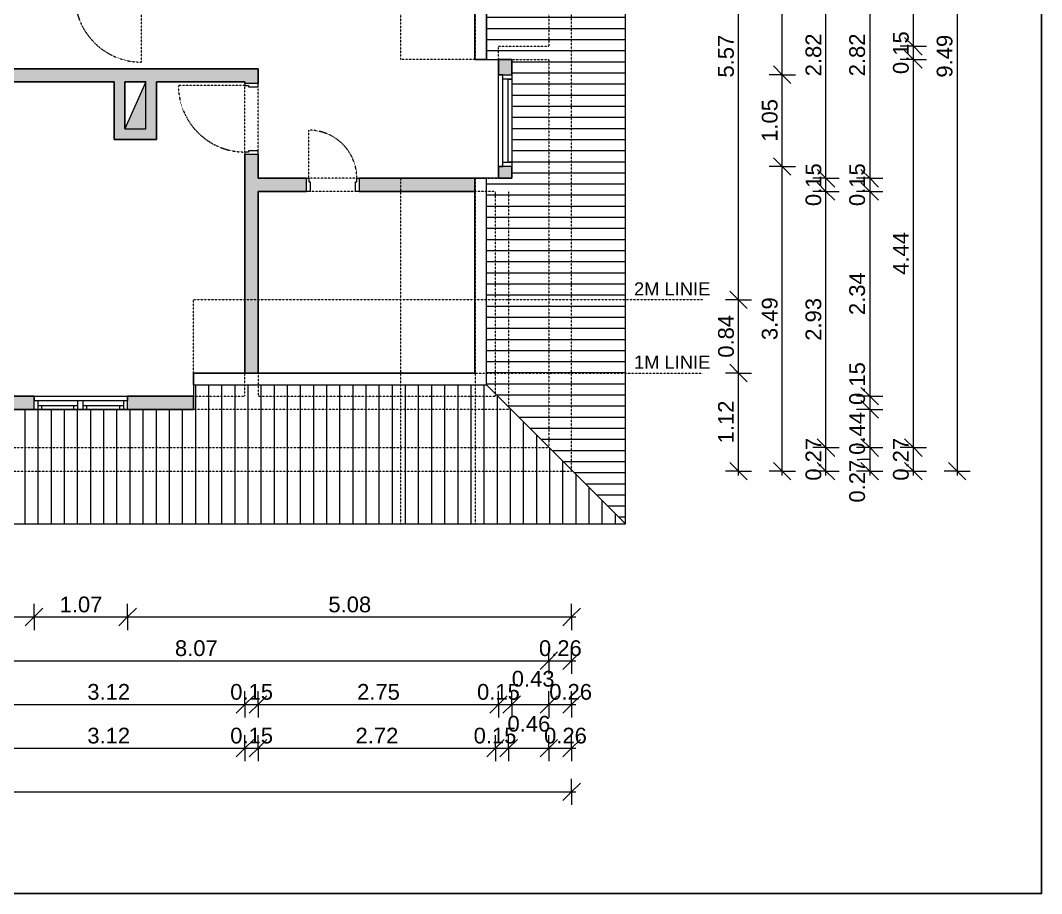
# Model space of a CAD drawing. Header units: metres. Extents: x -21 to 15208, y -63 to 7094.
# Drawn here: x 8015 to 9183, y 993 to 1992 of the extents above; entities that cross this region are included whole.
import ezdxf

# ---------------------------------------------------------------- set-up
doc = ezdxf.new("R2010")
doc.units = ezdxf.units.M
doc.header["$LTSCALE"] = 50
doc.linetypes.add('Dash 1_5', pattern=[0.0012, 0.0006, -0.0006])
doc.linetypes.add('Dash dot', pattern=[0.005, 0.002, -0.0015, 0, -0.0015])
for name, color, linetype, lineweight in [('A-ANNO-DIMS', 250, 'Continuous', 5), ('A-DETL', 250, 'Continuous', 9), ('A-DETL-GENF', 250, 'Continuous', 13), ('A-DETL-THIN', 250, 'Continuous', 9), ('A-DOOR-FRAM', 250, 'Continuous', 9), ('A-GLAZ', 250, 'Continuous', 9), ('A-ROOF', 250, 'Continuous', 9), ('I-WALL', 250, 'Continuous', 9)]:
    doc.layers.add(name, color=color, linetype=linetype, lineweight=lineweight)
doc.layers.add('A-WALL-PATT', color=7, linetype='Continuous', lineweight=9, true_color=0x3c424d)
doc.layers.add('ADS_Beschriftung', color=6, linetype='Continuous')
doc.layers.add('ADS_Flächen', color=82, linetype='Continuous', plot=False)
doc.styles.add('Arial', font='arial.ttf')

# ---------------------------------------------------------------- blocks, each defined once
blk = doc.blocks.new('025_E-Window Two Panel - 1100 3-8105831-04 2_ Obergeschoss')
at = {"layer": 'A-GLAZ'}
for p, q in [((-53.5, 2.5), (53.5, 2.5)), ((-53.5, -7.5), (-53.5, 2.5)), ((-53.5, 2.5), (53.5, 2.5)), ((-49, -7.5), (-49, 2.5)), ((-3.5, -7.5), (-3.5, 2.5)), ((2.5, -7.5), (2.5, 2.5)), ((49, -7.5), (49, 2.5)), ((53.5, -7.5), (53.5, 2.5)), ((53.5, -7.5), (-53.5, -7.5)), ((-53.5, -7.5), (53.5, -7.5)), ((-49, -3), (-3.5, -3)), ((-44.5, -7.5), (-44.5, -3)), ((-44.5, -3), (-8, -3)), ((-44.5, -7.5), (-8, -7.5)), ((-8, -7.5), (-8, -3)), ((2.5, -3), (49, -3)), ((6, -7.5), (43.5, -7.5)), ((7, -7.5), (7, -3)), ((7, -3), (44.5, -3)), ((44.5, -7.5), (44.5, -3))]:
    blk.add_line(p, q, dxfattribs=at)
blk = doc.blocks.new('A_Fixed - 1050-8106264-04 2_ Obergeschoss')
at = {"layer": 'A-GLAZ', "lineweight": 13}
for p, q in [((-52.8, 2.5), (-47.8, 2.5)), ((-52.8, -7.5), (-52.8, 2.5)), ((-47.8, 2.5), (-47.8, -7.5)), ((-47.8, 2.5), (47.2, 2.5)), ((47.2, 2.5), (52.2, 2.5)), ((47.2, -7.5), (47.2, 2.5)), ((52.2, 2.5), (52.2, -7.5)), ((-47.8, -7.5), (-52.8, -7.5)), ((-47.8, -3.5), (47.2, -3.5)), ((-47.8, -7.5), (-47.8, -3.5)), ((47.2, -7.5), (-47.8, -7.5)), ((47.2, -3.5), (47.2, -7.5)), ((52.2, -7.5), (47.2, -7.5))]:
    blk.add_line(p, q, dxfattribs=at)

msp = doc.modelspace()

# ---------------------------------------------------------------- hatches: boundary and pattern name
at = {"layer": 'A-DETL-GENF'}
msp.add_hatch(color=256, dxfattribs=at).paths.add_polyline_path([(8134.6209, 1867.8943), (8158.7244, 1867.8943), (8158.7244, 1921.5585), (8144.689, 1890.3099)])
at = {"layer": 'A-DETL-THIN'}
h = msp.add_hatch(dxfattribs=at)
h.set_pattern_fill('ANSI31', color=256, scale=4, angle=315, style=0)
h.set_pattern_definition([(0, (0, -1801.845), (3e-15, 12.7), [])])
h.paths.add_polyline_path([(8707.0708, 1416.3052), (8707.0708, 2485.3052), (8548.1095, 2326.3439), (8548.1095, 1947.3427), (8577.0686, 1947.3427), (8577.0686, 1811.3721), (8548.1095, 1811.3721), (8548.1095, 1575.2666), (8653.4273, 1469.9487)])
h = msp.add_hatch(dxfattribs=at)
h.set_pattern_fill('FP_4', color=256, style=0, pattern_type=2)
h.set_pattern_definition([(90, (7600.663, 791.577), (-15, 9e-16), [])])
h.paths.add_polyline_path([(8707.0708, 1416.3052), (8548.1095, 1575.2666), (8213.3553, 1575.2666), (8213.3553, 1547.1011), (7758.8553, 1547.1011), (7758.8553, 1575.2666), (7378.4649, 1575.2666), (7219.5035, 1416.3052), (8653.4273, 1416.3052)])
at = {"layer": 'A-WALL-PATT'}
h = msp.add_hatch(color=256, dxfattribs=at)
h.paths.add_polyline_path([(8577.0686, 1811.3721), (8577.0686, 1824.8574), (8562.0686, 1824.8574), (8562.0686, 1811.3721), (8567.0686, 1811.3721)])
h.paths.add_polyline_path([(8577.0686, 1929.8574), (8577.0686, 1947.3427), (8562.0686, 1947.3427), (8562.0686, 1929.8574), (8567.0686, 1929.8574)])
h = msp.add_hatch(color=256, dxfattribs=at)
h.paths.add_polyline_path([(8286.9824, 1921.5585), (8286.9824, 1936.5585), (7943.5686, 1936.5585), (7943.5686, 1921.5585), (8271.9824, 1921.5585)])
h.paths.add_polyline_path([(7863.5686, 1921.5585), (7863.5686, 1936.5585), (7812.9235, 1936.5585), (7812.9235, 1929.0585), (7807.9235, 1929.0585), (7807.9235, 1921.5585)])
for points in [[(8134.6209, 1867.8943), (8134.6209, 1921.5585), (8122.6209, 1921.5585), (8122.6209, 1867.8943)], [(8170.7244, 1855.8943), (8170.7244, 1921.5585), (8158.7244, 1921.5585), (8158.7244, 1855.8943)], [(8134.6209, 1855.8943), (8158.7244, 1855.8943), (8158.7244, 1867.8943), (8122.6209, 1867.8943), (8122.6209, 1855.8943)]]:
    msp.add_hatch(color=256, dxfattribs=at).paths.add_polyline_path(points)
h = msp.add_hatch(color=256, dxfattribs=at)
h.paths.add_polyline_path([(8286.9824, 1588.3207), (8286.9824, 1838.8721), (8271.9824, 1838.8721), (8271.9824, 1588.3207)])
h.paths.add_polyline_path([(8275.9824, 1919.8721), (8286.9824, 1919.8721), (8286.9824, 1921.5585), (8271.9824, 1921.5585), (8271.9824, 1919.8721)])
h = msp.add_hatch(color=256, dxfattribs=at)
h.paths.add_polyline_path([(8535.0554, 1796.3721), (8535.0554, 1811.3721), (8402.4824, 1811.3721), (8402.4824, 1796.3721)])
h.paths.add_polyline_path([(8286.9824, 1796.3721), (8342.4824, 1796.3721), (8342.4824, 1811.3721), (8286.9824, 1811.3721), (8286.9824, 1807.3721)])
h = msp.add_hatch(color=256, dxfattribs=at)
h.paths.add_polyline_path([(8213.3553, 1547.1011), (8213.3553, 1562.1011), (8137.8553, 1562.1011), (8137.8553, 1547.1011)])
h.paths.add_polyline_path([(8030.8553, 1547.1011), (8030.8553, 1562.1011), (7942.5686, 1562.1011), (7942.5686, 1547.1011)])
h.paths.add_polyline_path([(7832.5686, 1547.1011), (7832.5686, 1562.1011), (7758.8553, 1562.1011), (7758.8553, 1547.1011)])

# ---------------------------------------------------------------- linework, layer by layer
at = {"layer": 'A-ANNO-DIMS', "lineweight": 9}
for p, q in [((8886.4533, 1929.8574), (8886.4533, 2430.3052)), ((9086.4533, 2430.3052), (9086.4533, 1471.3052)), ((8836.4533, 1672.3173), (8836.4533, 2229.3798)), ((8936.4533, 1811.3721), (8936.4533, 2093.2655)), ((8986.4533, 2093.2655), (8986.4533, 1811.3721)), ((9036.4533, 1962.3427), (9036.4533, 2093.2655)), ((9036.4533, 1962.3427), (9021.4533, 1962.3427)), ((9036.4533, 1962.3427), (9021.4533, 1962.3427)), ((9036.4533, 1962.3427), (9026.4533, 1972.3427)), ((9036.4533, 1962.3427), (9026.4533, 1972.3427)), ((9036.4533, 1947.3427), (9036.4533, 1962.3427)), ((9036.4533, 1962.3427), (9046.4533, 1952.3427)), ((9036.4533, 1962.3427), (9051.4533, 1962.3427)), ((9036.4533, 1962.3427), (9046.4533, 1952.3427)), ((9036.4533, 1962.3427), (9051.4533, 1962.3427)), ((9036.4533, 1947.3427), (9026.4533, 1957.3427)), ((9036.4533, 1947.3427), (9026.4533, 1957.3427)), ((8886.4533, 1929.8574), (8876.4533, 1939.8574)), ((8886.4533, 1929.8574), (8876.4533, 1939.8574)), ((9036.4533, 1947.3427), (9021.4533, 1947.3427)), ((9036.4533, 1947.3427), (9021.4533, 1947.3427)), ((9036.4533, 1503.3052), (9036.4533, 1947.3427)), ((9036.4533, 1947.3427), (9046.4533, 1937.3427)), ((9036.4533, 1947.3427), (9051.4533, 1947.3427)), ((9036.4533, 1947.3427), (9046.4533, 1937.3427)), ((9036.4533, 1947.3427), (9051.4533, 1947.3427)), ((8886.4533, 1929.8574), (8871.4533, 1929.8574)), ((8886.4533, 1929.8574), (8871.4533, 1929.8574)), ((8886.4533, 1824.8574), (8886.4533, 1929.8574)), ((8886.4533, 1929.8574), (8896.4533, 1919.8574)), ((8886.4533, 1929.8574), (8901.4533, 1929.8574)), ((8886.4533, 1929.8574), (8896.4533, 1919.8574)), ((8886.4533, 1929.8574), (8901.4533, 1929.8574)), ((8886.4533, 1824.8574), (8876.4533, 1834.8574)), ((8886.4533, 1824.8574), (8876.4533, 1834.8574)), ((8886.4533, 1824.8574), (8871.4533, 1824.8574)), ((8886.4533, 1824.8574), (8871.4533, 1824.8574)), ((8886.4533, 1471.3052), (8886.4533, 1824.8574)), ((8886.4533, 1824.8574), (8896.4533, 1814.8574)), ((8886.4533, 1824.8574), (8901.4533, 1824.8574)), ((8886.4533, 1824.8574), (8896.4533, 1814.8574)), ((8886.4533, 1824.8574), (8901.4533, 1824.8574)), ((8936.4533, 1811.3721), (8921.4533, 1811.3721)), ((8936.4533, 1811.3721), (8921.4533, 1811.3721)), ((8936.4533, 1811.3721), (8926.4533, 1821.3721)), ((8936.4533, 1811.3721), (8926.4533, 1821.3721)), ((8936.4533, 1796.3721), (8936.4533, 1811.3721)), ((8936.4533, 1811.3721), (8946.4533, 1801.3721)), ((8936.4533, 1811.3721), (8951.4533, 1811.3721)), ((8936.4533, 1811.3721), (8946.4533, 1801.3721)), ((8936.4533, 1811.3721), (8951.4533, 1811.3721)), ((8986.4533, 1811.3721), (8971.4533, 1811.3721)), ((8986.4533, 1811.3721), (8971.4533, 1811.3721)), ((8986.4533, 1811.3721), (8976.4533, 1821.3721)), ((8986.4533, 1811.3721), (8976.4533, 1821.3721)), ((8986.4533, 1811.3721), (8996.4533, 1801.3721)), ((8986.4533, 1811.3721), (9001.4533, 1811.3721)), ((8986.4533, 1811.3721), (8986.4533, 1796.3721)), ((8986.4533, 1811.3721), (8996.4533, 1801.3721)), ((8986.4533, 1811.3721), (9001.4533, 1811.3721)), ((8936.4533, 1796.3721), (8926.4533, 1806.3721)), ((8936.4533, 1796.3721), (8926.4533, 1806.3721)), ((8986.4533, 1796.3721), (8976.4533, 1806.3721)), ((8986.4533, 1796.3721), (8976.4533, 1806.3721)), ((8936.4533, 1796.3721), (8921.4533, 1796.3721)), ((8936.4533, 1796.3721), (8921.4533, 1796.3721)), ((8936.4533, 1503.3052), (8936.4533, 1796.3721)), ((8936.4533, 1796.3721), (8946.4533, 1786.3721)), ((8936.4533, 1796.3721), (8951.4533, 1796.3721)), ((8936.4533, 1796.3721), (8946.4533, 1786.3721)), ((8936.4533, 1796.3721), (8951.4533, 1796.3721)), ((8986.4533, 1796.3721), (8971.4533, 1796.3721)), ((8986.4533, 1796.3721), (8971.4533, 1796.3721)), ((8986.4533, 1796.3721), (8996.4533, 1786.3721)), ((8986.4533, 1796.3721), (9001.4533, 1796.3721)), ((8986.4533, 1796.3721), (8986.4533, 1562.1011)), ((8986.4533, 1796.3721), (8996.4533, 1786.3721)), ((8986.4533, 1796.3721), (9001.4533, 1796.3721)), ((8836.4533, 1672.3173), (8826.4533, 1682.3173)), ((8836.4533, 1672.3173), (8826.4533, 1682.3173)), ((8836.4533, 1672.3173), (8821.4533, 1672.3173)), ((8836.4533, 1672.3173), (8821.4533, 1672.3173)), ((8836.4533, 1588.5752), (8836.4533, 1672.3173)), ((8836.4533, 1672.3173), (8846.4533, 1662.3173)), ((8836.4533, 1672.3173), (8851.4533, 1672.3173)), ((8836.4533, 1672.3173), (8846.4533, 1662.3173)), ((8836.4533, 1672.3173), (8851.4533, 1672.3173)), ((8836.4533, 1588.5752), (8821.4533, 1588.5752)), ((8836.4533, 1588.5752), (8821.4533, 1588.5752)), ((8836.4533, 1588.5752), (8826.4533, 1598.5752)), ((8836.4533, 1588.5752), (8826.4533, 1598.5752)), ((8836.4533, 1471.3052), (8836.4533, 1588.5752)), ((8836.4533, 1588.5752), (8846.4533, 1578.5752)), ((8836.4533, 1588.5752), (8851.4533, 1588.5752)), ((8836.4533, 1588.5752), (8846.4533, 1578.5752)), ((8836.4533, 1588.5752), (8851.4533, 1588.5752)), ((8986.4533, 1562.1011), (8976.4533, 1572.1011)), ((8986.4533, 1562.1011), (8976.4533, 1572.1011)), ((8986.4533, 1562.1011), (8971.4533, 1562.1011)), ((8986.4533, 1562.1011), (8971.4533, 1562.1011)), ((8986.4533, 1547.1011), (8976.4533, 1557.1011)), ((8986.4533, 1547.1011), (8976.4533, 1557.1011)), ((8986.4533, 1562.1011), (8996.4533, 1552.1011)), ((8986.4533, 1562.1011), (9001.4533, 1562.1011)), ((8986.4533, 1562.1011), (8986.4533, 1547.1011)), ((8986.4533, 1562.1011), (8996.4533, 1552.1011)), ((8986.4533, 1562.1011), (9001.4533, 1562.1011)), ((8986.4533, 1547.1011), (8971.4533, 1547.1011)), ((8986.4533, 1547.1011), (8971.4533, 1547.1011)), ((8986.4533, 1547.1011), (8996.4533, 1537.1011)), ((8986.4533, 1547.1011), (9001.4533, 1547.1011)), ((8986.4533, 1547.1011), (8986.4533, 1503.3052)), ((8986.4533, 1547.1011), (8996.4533, 1537.1011)), ((8986.4533, 1547.1011), (9001.4533, 1547.1011)), ((8936.4533, 1503.3052), (8926.4533, 1513.3052)), ((8936.4533, 1503.3052), (8926.4533, 1513.3052)), ((8986.4533, 1503.3052), (8976.4533, 1513.3052)), ((8986.4533, 1503.3052), (8976.4533, 1513.3052)), ((9036.4533, 1503.3052), (9026.4533, 1513.3052)), ((9036.4533, 1503.3052), (9026.4533, 1513.3052)), ((8936.4533, 1503.3052), (8921.4533, 1503.3052)), ((8936.4533, 1503.3052), (8921.4533, 1503.3052)), ((8936.4533, 1471.3052), (8936.4533, 1503.3052)), ((8936.4533, 1503.3052), (8946.4533, 1493.3052)), ((8936.4533, 1503.3052), (8951.4533, 1503.3052)), ((8936.4533, 1503.3052), (8946.4533, 1493.3052)), ((8936.4533, 1503.3052), (8951.4533, 1503.3052)), ((8986.4533, 1503.3052), (8971.4533, 1503.3052)), ((8986.4533, 1503.3052), (8971.4533, 1503.3052)), ((8986.4533, 1503.3052), (8996.4533, 1493.3052)), ((8986.4533, 1503.3052), (9001.4533, 1503.3052)), ((8986.4533, 1503.3052), (8986.4533, 1471.3052)), ((8986.4533, 1503.3052), (8996.4533, 1493.3052)), ((8986.4533, 1503.3052), (9001.4533, 1503.3052)), ((9036.4533, 1503.3052), (9021.4533, 1503.3052)), ((9036.4533, 1503.3052), (9021.4533, 1503.3052)), ((9036.4533, 1471.3052), (9036.4533, 1503.3052)), ((9036.4533, 1503.3052), (9046.4533, 1493.3052)), ((9036.4533, 1503.3052), (9051.4533, 1503.3052)), ((9036.4533, 1503.3052), (9046.4533, 1493.3052)), ((9036.4533, 1503.3052), (9051.4533, 1503.3052)), ((8836.4533, 1476.3052), (8826.4533, 1486.3052)), ((8886.4533, 1476.3052), (8876.4533, 1486.3052)), ((8936.4533, 1476.3052), (8926.4533, 1486.3052)), ((8986.4533, 1476.3052), (8976.4533, 1486.3052)), ((9036.4533, 1476.3052), (9026.4533, 1486.3052)), ((9086.4533, 1476.3052), (9076.4533, 1486.3052)), ((8836.4533, 1476.3052), (8821.4533, 1476.3052)), ((8836.4533, 1476.3052), (8846.4533, 1466.3052)), ((8836.4533, 1476.3052), (8851.4533, 1476.3052)), ((8886.4533, 1476.3052), (8871.4533, 1476.3052)), ((8886.4533, 1476.3052), (8896.4533, 1466.3052)), ((8886.4533, 1476.3052), (8901.4533, 1476.3052)), ((8936.4533, 1476.3052), (8921.4533, 1476.3052)), ((8936.4533, 1476.3052), (8946.4533, 1466.3052)), ((8936.4533, 1476.3052), (8951.4533, 1476.3052)), ((8986.4533, 1476.3052), (8971.4533, 1476.3052)), ((8986.4533, 1476.3052), (8996.4533, 1466.3052)), ((8986.4533, 1476.3052), (9001.4533, 1476.3052)), ((9036.4533, 1476.3052), (9021.4533, 1476.3052)), ((9036.4533, 1476.3052), (9046.4533, 1466.3052)), ((9036.4533, 1476.3052), (9051.4533, 1476.3052)), ((9086.4533, 1476.3052), (9071.4533, 1476.3052)), ((9086.4533, 1476.3052), (9096.4533, 1466.3052)), ((9086.4533, 1476.3052), (9101.4533, 1476.3052)), ((8030.8553, 1309.594), (8030.8553, 1324.594)), ((8030.8553, 1309.594), (8030.8553, 1324.594)), ((8137.8553, 1309.594), (8137.8553, 1324.594)), ((8137.8553, 1309.594), (8137.8553, 1324.594)), ((8645.5708, 1309.594), (8645.5708, 1324.594)), ((7942.5686, 1309.594), (8030.8553, 1309.594)), ((8030.8553, 1309.594), (8020.8553, 1299.594)), ((8030.8553, 1309.594), (8020.8553, 1299.594)), ((8030.8553, 1309.594), (8040.8553, 1319.594)), ((8030.8553, 1309.594), (8040.8553, 1319.594)), ((8030.8553, 1309.594), (8030.8553, 1294.594)), ((8030.8553, 1309.594), (8137.8553, 1309.594)), ((8030.8553, 1309.594), (8030.8553, 1294.594)), ((8137.8553, 1309.594), (8127.8553, 1299.594)), ((8137.8553, 1309.594), (8127.8553, 1299.594)), ((8137.8553, 1309.594), (8147.8553, 1319.594)), ((8137.8553, 1309.594), (8147.8553, 1319.594)), ((8137.8553, 1309.594), (8137.8553, 1294.594)), ((8137.8553, 1309.594), (8650.5708, 1309.594)), ((8137.8553, 1309.594), (8137.8553, 1294.594)), ((8645.5708, 1309.594), (8635.5708, 1299.594)), ((8645.5708, 1309.594), (8655.5708, 1319.594)), ((8645.5708, 1309.594), (8645.5708, 1294.594)), ((8619.5708, 1259.594), (8619.5708, 1274.594)), ((8619.5708, 1259.594), (8619.5708, 1274.594)), ((8645.5708, 1259.594), (8645.5708, 1274.594)), ((8619.5708, 1259.594), (8629.5708, 1269.594)), ((8619.5708, 1259.594), (8629.5708, 1269.594)), ((8645.5708, 1259.594), (8655.5708, 1269.594)), ((7812.9235, 1259.594), (8619.5708, 1259.594)), ((8619.5708, 1259.594), (8609.5708, 1249.594)), ((8619.5708, 1259.594), (8609.5708, 1249.594)), ((8619.5708, 1259.594), (8619.5708, 1244.594)), ((8619.5708, 1259.594), (8650.5708, 1259.594)), ((8619.5708, 1259.594), (8619.5708, 1244.594)), ((8645.5708, 1259.594), (8635.5708, 1249.594)), ((8645.5708, 1259.594), (8645.5708, 1244.594)), ((8271.9824, 1209.594), (8271.9824, 1224.594)), ((8271.9824, 1209.594), (8271.9824, 1224.594)), ((8271.9824, 1209.594), (8281.9824, 1219.594)), ((8271.9824, 1209.594), (8281.9824, 1219.594)), ((8286.9824, 1209.594), (8286.9824, 1224.594)), ((8286.9824, 1209.594), (8286.9824, 1224.594)), ((8286.9824, 1209.594), (8296.9824, 1219.594)), ((8286.9824, 1209.594), (8296.9824, 1219.594)), ((8562.0686, 1209.594), (8562.0686, 1224.594)), ((8562.0686, 1209.594), (8562.0686, 1224.594)), ((8562.0686, 1209.594), (8572.0686, 1219.594)), ((8562.0686, 1209.594), (8572.0686, 1219.594)), ((8577.0686, 1209.594), (8577.0686, 1224.594)), ((8577.0686, 1209.594), (8577.0686, 1224.594)), ((8577.0686, 1209.594), (8587.0686, 1219.594)), ((8577.0686, 1209.594), (8587.0686, 1219.594)), ((8619.5708, 1209.594), (8619.5708, 1224.594)), ((8619.5708, 1209.594), (8619.5708, 1224.594)), ((8619.5708, 1209.594), (8629.5708, 1219.594)), ((8619.5708, 1209.594), (8629.5708, 1219.594)), ((8645.5708, 1209.594), (8645.5708, 1224.594)), ((8645.5708, 1209.594), (8655.5708, 1219.594)), ((7960.0686, 1209.594), (8271.9824, 1209.594)), ((8271.9824, 1209.594), (8261.9824, 1199.594)), ((8271.9824, 1209.594), (8261.9824, 1199.594)), ((8271.9824, 1209.594), (8271.9824, 1194.594)), ((8271.9824, 1209.594), (8286.9824, 1209.594)), ((8271.9824, 1209.594), (8271.9824, 1194.594)), ((8286.9824, 1209.594), (8276.9824, 1199.594)), ((8286.9824, 1209.594), (8276.9824, 1199.594)), ((8286.9824, 1209.594), (8286.9824, 1194.594)), ((8286.9824, 1209.594), (8562.0686, 1209.594)), ((8286.9824, 1209.594), (8286.9824, 1194.594)), ((8562.0686, 1209.594), (8552.0686, 1199.594)), ((8562.0686, 1209.594), (8552.0686, 1199.594)), ((8562.0686, 1209.594), (8562.0686, 1194.594)), ((8562.0686, 1209.594), (8577.0686, 1209.594)), ((8562.0686, 1209.594), (8562.0686, 1194.594)), ((8577.0686, 1209.594), (8567.0686, 1199.594)), ((8577.0686, 1209.594), (8567.0686, 1199.594)), ((8577.0686, 1209.594), (8577.0686, 1194.594)), ((8577.0686, 1209.594), (8619.5708, 1209.594)), ((8577.0686, 1209.594), (8577.0686, 1194.594)), ((8619.5708, 1209.594), (8609.5708, 1199.594)), ((8619.5708, 1209.594), (8609.5708, 1199.594)), ((8619.5708, 1209.594), (8619.5708, 1194.594)), ((8619.5708, 1209.594), (8650.5708, 1209.594)), ((8619.5708, 1209.594), (8619.5708, 1194.594)), ((8645.5708, 1209.594), (8635.5708, 1199.594)), ((8645.5708, 1209.594), (8645.5708, 1194.594)), ((8271.9824, 1159.594), (8271.9824, 1174.594)), ((8271.9824, 1159.594), (8271.9824, 1174.594)), ((8271.9824, 1159.594), (8281.9824, 1169.594)), ((8271.9824, 1159.594), (8281.9824, 1169.594)), ((8286.9824, 1159.594), (8286.9824, 1174.594)), ((8286.9824, 1159.594), (8286.9824, 1174.594)), ((8286.9824, 1159.594), (8296.9824, 1169.594)), ((8286.9824, 1159.594), (8296.9824, 1169.594)), ((8558.5292, 1159.594), (8558.5292, 1174.594)), ((8558.5292, 1159.594), (8558.5292, 1174.594)), ((8558.5292, 1159.594), (8568.5292, 1169.594)), ((8558.5292, 1159.594), (8568.5292, 1169.594)), ((8573.5292, 1159.594), (8573.5292, 1174.594)), ((8573.5292, 1159.594), (8573.5292, 1174.594)), ((8573.5292, 1159.594), (8583.5292, 1169.594)), ((8573.5292, 1159.594), (8583.5292, 1169.594)), ((8619.5708, 1159.594), (8619.5708, 1174.594)), ((8619.5708, 1159.594), (8619.5708, 1174.594)), ((8619.5708, 1159.594), (8629.5708, 1169.594)), ((8619.5708, 1159.594), (8629.5708, 1169.594)), ((8645.5708, 1159.594), (8645.5708, 1174.594)), ((8645.5708, 1159.594), (8655.5708, 1169.594)), ((7960.0686, 1159.594), (8271.9824, 1159.594)), ((8271.9824, 1159.594), (8261.9824, 1149.594)), ((8271.9824, 1159.594), (8261.9824, 1149.594)), ((8271.9824, 1159.594), (8271.9824, 1144.594)), ((8271.9824, 1159.594), (8286.9824, 1159.594)), ((8271.9824, 1159.594), (8271.9824, 1144.594)), ((8286.9824, 1159.594), (8276.9824, 1149.594)), ((8286.9824, 1159.594), (8276.9824, 1149.594)), ((8286.9824, 1159.594), (8286.9824, 1144.594)), ((8286.9824, 1159.594), (8558.5292, 1159.594)), ((8286.9824, 1159.594), (8286.9824, 1144.594)), ((8558.5292, 1159.594), (8548.5292, 1149.594)), ((8558.5292, 1159.594), (8548.5292, 1149.594)), ((8558.5292, 1159.594), (8558.5292, 1144.594)), ((8558.5292, 1159.594), (8573.5292, 1159.594)), ((8558.5292, 1159.594), (8558.5292, 1144.594)), ((8573.5292, 1159.594), (8563.5292, 1149.594)), ((8573.5292, 1159.594), (8563.5292, 1149.594)), ((8573.5292, 1159.594), (8573.5292, 1144.594)), ((8573.5292, 1159.594), (8619.5708, 1159.594)), ((8573.5292, 1159.594), (8573.5292, 1144.594)), ((8619.5708, 1159.594), (8609.5708, 1149.594)), ((8619.5708, 1159.594), (8609.5708, 1149.594)), ((8619.5708, 1159.594), (8619.5708, 1144.594)), ((8619.5708, 1159.594), (8650.5708, 1159.594)), ((8619.5708, 1159.594), (8619.5708, 1144.594)), ((8645.5708, 1159.594), (8635.5708, 1149.594)), ((8645.5708, 1159.594), (8645.5708, 1144.594)), ((8645.5708, 1109.594), (8645.5708, 1124.594)), ((7273.0035, 1109.594), (8650.5708, 1109.594)), ((8645.5708, 1109.594), (8635.5708, 1099.594)), ((8645.5708, 1109.594), (8655.5708, 1119.594)), ((8645.5708, 1109.594), (8645.5708, 1094.594))]:
    msp.add_line(p, q, dxfattribs=at)
msp.add_ellipse((8986.4533, 1489.0772), major_axis=(14.1267, 0), ratio=0.051534372, start_param=1.570796327, end_param=3.141592654, dxfattribs=at)
at = {"layer": 'A-DETL', "linetype": 'Dash 1_5'}
for p, q in [((8450.2465, 1947.3427), (8450.2465, 2577.3427)), ((8535.8039, 1947.3427), (8535.8039, 2577.3427)), ((8645.5708, 1476.3052), (8645.5708, 2425.3052)), ((8619.5708, 2093.2655), (8619.5708, 1962.3427)), ((8562.0686, 1946.5421), (8562.0686, 1962.3427)), ((8562.0686, 1962.3427), (8619.5708, 1962.3427)), ((8535.8039, 1947.3427), (8450.2465, 1947.3427)), ((8577.0686, 1947.3427), (8619.5708, 1947.3427)), ((8619.5708, 1947.3427), (8619.5708, 1503.3052)), ((8271.9824, 1841.3721), (8271.9824, 1917.3721)), ((8286.9824, 1842.8721), (8286.9824, 1915.8721)), ((8399.9824, 1811.3721), (8344.9824, 1811.3721)), ((8450.2465, 1416.3052), (8450.2465, 1811.3721)), ((8530.8674, 1811.3721), (8562.0686, 1811.3721)), ((8535.8039, 1416.3052), (8535.8039, 1811.3721)), ((8398.4824, 1796.3721), (8346.4824, 1796.3721)), ((8558.5292, 1796.3721), (8533.5292, 1796.3721)), ((8558.5292, 1562.1011), (8558.5292, 1796.3721)), ((8573.5292, 1796.3721), (8573.5292, 1547.1011)), ((8213.3553, 1588.5752), (8213.3553, 1672.3173)), ((8795.3553, 1672.3173), (8213.3553, 1672.3173)), ((8213.3553, 1588.5752), (8795.3553, 1588.5752)), ((8271.9824, 1562.1011), (8271.9824, 1591.1011)), ((8286.9824, 1592.1011), (8286.9824, 1562.1011)), ((8213.3553, 1562.1011), (8271.9824, 1562.1011)), ((8286.9824, 1562.1011), (8558.5292, 1562.1011)), ((8573.5292, 1547.1011), (8209.5292, 1547.1011)), ((7310.0035, 1503.3052), (8620.0708, 1503.3052)), ((7278.0035, 1476.3052), (8645.5708, 1476.3052))]:
    msp.add_line(p, q, dxfattribs=at)
at = {"layer": 'A-DETL', "linetype": 'Dash dot'}
for p, q in [((8153.4824, 2020.228), (8153.4824, 1944.228)), ((8271.9824, 1917.3721), (8195.9824, 1917.3721)), ((8344.9824, 1811.3721), (8344.9824, 1866.3721))]:
    msp.add_line(p, q, dxfattribs=at)
for centre, radius, start, end in [((8153.4824, 2020.228), 76, 180, 270), ((8271.9824, 1917.3721), 76, 180, 270), ((8344.9824, 1811.3721), 55, 0, 90)]:
    msp.add_arc(centre, radius, start, end, dxfattribs=at)
at = {"layer": 'A-DETL-THIN'}
for p, q in [((8707.0708, 1416.3052), (8707.0708, 2485.3052)), ((8158.7244, 1921.5585), (8134.6209, 1867.8943)), ((8158.7244, 1867.8943), (8158.7244, 1921.5585)), ((8134.6209, 1867.8943), (8158.7244, 1867.8943)), ((8548.1095, 1575.2666), (8548.1095, 1811.3721)), ((8213.3553, 1575.2666), (8548.1095, 1575.2666)), ((8707.0708, 1416.3052), (8548.1095, 1575.2666)), ((7219.5035, 1416.3052), (8707.0708, 1416.3052))]:
    msp.add_line(p, q, dxfattribs=at)
at = {"layer": 'A-DOOR-FRAM'}
for p, q in [((8271.9824, 1919.8721), (8271.9824, 1917.3721)), ((8286.9824, 1919.8721), (8271.9824, 1919.8721)), ((8271.9824, 1917.3721), (8275.9824, 1917.3721)), ((8275.9824, 1917.3721), (8275.9824, 1915.8721)), ((8275.9824, 1915.8721), (8286.9824, 1915.8721)), ((8286.9824, 1915.8721), (8286.9824, 1919.8721)), ((8271.9824, 1841.3721), (8271.9824, 1838.8721)), ((8275.9824, 1841.3721), (8271.9824, 1841.3721)), ((8271.9824, 1838.8721), (8286.9824, 1838.8721)), ((8286.9824, 1842.8721), (8275.9824, 1842.8721)), ((8275.9824, 1842.8721), (8275.9824, 1841.3721)), ((8286.9824, 1838.8721), (8286.9824, 1842.8721)), ((8342.4824, 1796.3721), (8342.4824, 1811.3721)), ((8342.4824, 1811.3721), (8344.9824, 1811.3721)), ((8344.9824, 1811.3721), (8344.9824, 1807.3721)), ((8399.9824, 1807.3721), (8399.9824, 1811.3721)), ((8399.9824, 1811.3721), (8402.4824, 1811.3721)), ((8402.4824, 1811.3721), (8402.4824, 1796.3721)), ((8344.9824, 1807.3721), (8346.4824, 1807.3721)), ((8346.4824, 1807.3721), (8346.4824, 1796.3721)), ((8398.4824, 1807.3721), (8399.9824, 1807.3721)), ((8398.4824, 1796.3721), (8398.4824, 1807.3721)), ((8346.4824, 1796.3721), (8342.4824, 1796.3721)), ((8402.4824, 1796.3721), (8398.4824, 1796.3721))]:
    msp.add_line(p, q, dxfattribs=at)
at = {"layer": 'A-ROOF', "lineweight": 25}
for p, q in [((8548.1095, 1947.3427), (8548.1095, 2326.3439)), ((8535.0554, 2054.7655), (8535.0554, 1947.3427)), ((8535.0554, 1947.3427), (8548.1095, 1947.3427)), ((8548.1095, 1811.3721), (8535.0554, 1811.3721)), ((8535.0554, 1811.3721), (8535.0554, 1588.3207)), ((8535.0554, 1588.3207), (8213.3553, 1588.3207)), ((8213.3553, 1588.3207), (8213.3553, 1575.2666))]:
    msp.add_line(p, q, dxfattribs=at)
at = {"layer": 'A-ROOF'}
for p, q in [((8548.1095, 1947.3427), (8562.0686, 1947.3427)), ((8562.0686, 1811.3721), (8548.1095, 1811.3721)), ((8213.3553, 1575.2666), (8213.3553, 1562.1011))]:
    msp.add_line(p, q, dxfattribs=at)
at = {"layer": 'ADS_Flächen', "ltscale": 50}
msp.add_lwpolyline([(6877.6481, 2987.7169), (9183.0381, 2987.7169), (9183.0381, 993.2458), (6877.6481, 993.2458)], close=True, dxfattribs=at)
at = {"layer": 'I-WALL', "lineweight": 25}
for p, q in [((8562.0686, 1947.3427), (8562.0686, 1929.8574)), ((8577.0686, 1947.3427), (8562.0686, 1947.3427)), ((8577.0686, 1929.8574), (8577.0686, 1947.3427)), ((8286.9824, 1936.5585), (7943.5686, 1936.5585)), ((8286.9824, 1919.8721), (8286.9824, 1936.5585)), ((8562.0686, 1929.8574), (8567.0686, 1929.8574)), ((7960.0686, 1921.5585), (8122.6209, 1921.5585)), ((8122.6209, 1921.5585), (8122.6209, 1855.8943)), ((8134.6209, 1921.5585), (8158.7244, 1921.5585)), ((8134.6209, 1867.8943), (8134.6209, 1921.5585)), ((8170.7244, 1921.5585), (8271.9824, 1921.5585)), ((8170.7244, 1855.8943), (8170.7244, 1921.5585)), ((8271.9824, 1921.5585), (8271.9824, 1919.8721)), ((8122.6209, 1855.8943), (8170.7244, 1855.8943)), ((8271.9824, 1838.8721), (8271.9824, 1588.3207)), ((8286.9824, 1811.3721), (8286.9824, 1838.8721)), ((8562.0686, 1824.8574), (8562.0686, 1811.3721)), ((8567.0686, 1824.8574), (8562.0686, 1824.8574)), ((8577.0686, 1811.3721), (8577.0686, 1824.8574)), ((8342.4824, 1811.3721), (8286.9824, 1811.3721)), ((8535.0554, 1811.3721), (8402.4824, 1811.3721)), ((8562.0686, 1811.3721), (8577.0686, 1811.3721)), ((8286.9824, 1796.3721), (8342.4824, 1796.3721)), ((8286.9824, 1588.3207), (8286.9824, 1796.3721)), ((8402.4824, 1796.3721), (8535.0554, 1796.3721)), ((8030.8553, 1562.1011), (7960.0686, 1562.1011)), ((8030.8553, 1557.1011), (8030.8553, 1562.1011)), ((8213.3553, 1562.1011), (8137.8553, 1562.1011)), ((8137.8553, 1562.1011), (8137.8553, 1557.1011)), ((8213.3553, 1547.1011), (8213.3553, 1562.1011)), ((7942.5686, 1547.1011), (8030.8553, 1547.1011)), ((8137.8553, 1547.1011), (8213.3553, 1547.1011))]:
    msp.add_line(p, q, dxfattribs=at)
at = {"layer": 'I-WALL'}
for p, q in [((8562.0686, 1824.8574), (8562.0686, 1929.8574)), ((8030.8553, 1562.1011), (8137.8553, 1562.1011))]:
    msp.add_line(p, q, dxfattribs=at)

# ---------------------------------------------------------------- block references
at = {"layer": 'A-GLAZ', "rotation": 89.99999999999993}
msp.add_blockref('A_Fixed - 1050-8106264-04 2_ Obergeschoss', (8569.5686, 1877.6574), dxfattribs=at)
at = {"layer": 'A-GLAZ'}
msp.add_blockref('025_E-Window Two Panel - 1100 3-8105831-04 2_ Obergeschoss', (8084.3553, 1554.6011), dxfattribs=at)

# ---------------------------------------------------------------- texts
at = {"layer": 'A-ANNO-DIMS', "lineweight": 9, "char_height": 18, "width": 58.314888, "attachment_point": 1, "rotation": 90, "line_spacing_factor": 0.941778, "style": 'Arial'}
for s, insert in [('5.57', (8813.0851, 1926.5507)), ('2.82', (8913.0851, 1928.021)), ('2.82', (8963.0851, 1928.021)), ('0.15', (9013.0851, 1930.5449)), ('9.49', (9063.0851, 1926.5074)), ('1.05', (8863.0851, 1853.0596)), ('0.15', (8913.0851, 1779.5743)), ('0.15', (8963.0851, 1779.5743)), ('4.44', (9013.0851, 1701.0261)), ('2.34', (8963.0851, 1654.9387)), ('3.49', (8863.0851, 1626.2835)), ('2.93', (8913.0851, 1625.5408)), ('0.84', (8813.0851, 1606.1484)), ('0.15', (8963.0851, 1552.1047)), ('1.12', (8813.0851, 1508.1424)), ('0.44', (8963.0851, 1495.0905)), ('0.27', (8913.0851, 1465.5074)), ('0.27', (9013.0851, 1465.5074)), ('0.27', (8963.0851, 1440.4815))]:
    msp.add_mtext(s, dxfattribs=dict(at, insert=insert))
at = {"layer": 'A-ANNO-DIMS', "lineweight": 9, "char_height": 18, "width": 58.314888, "attachment_point": 1, "line_spacing_factor": 0.941778, "style": 'Arial'}
for s, insert in [('1.07', (8060.0574, 1332.9621)), ('5.08', (8367.4152, 1332.9621)), ('8.07', (8191.9493, 1282.9621)), ('0.26', (8608.2729, 1282.9621)), ('0.43', (8577.1053, 1247.9452)), ('3.12', (8091.7276, 1232.9621)), ('0.15', (8255.1845, 1232.9621)), ('2.75', (8400.2276, 1232.9621)), ('0.15', (8537.4159, 1232.9621)), ('0.26', (8620.0221, 1232.9621)), ('0.46', (8572.2521, 1196.5007)), ('3.12', (8091.7276, 1182.9621)), ('0.15', (8255.1845, 1182.9621)), ('2.72', (8398.4579, 1182.9621)), ('0.15', (8533.5474, 1182.9621)), ('0.26', (8614.0891, 1182.9621))]:
    msp.add_mtext(s, dxfattribs=dict(at, insert=insert))
at = {"layer": 'ADS_Beschriftung', "ltscale": 0.1, "char_height": 15, "width": 117.167561, "attachment_point": 1, "rotation": 359.9968625, "style": 'Arial'}
for s, insert in [('2M LINIE', (8716.9396, 1692.3173)), ('1M LINIE', (8716.9396, 1608.5752))]:
    msp.add_mtext(s, dxfattribs=dict(at, insert=insert))

doc.saveas('drawing.dxf')
